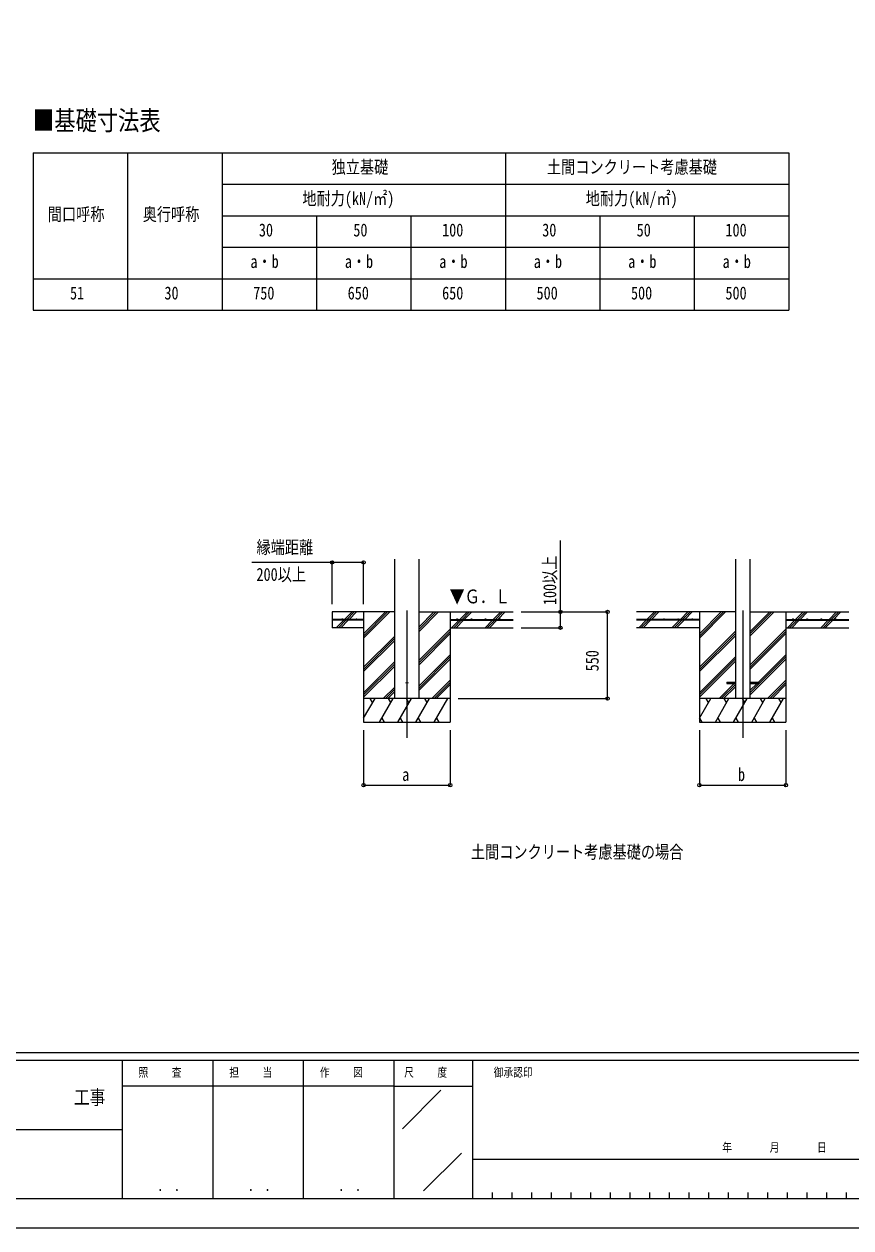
# Model space of a CAD drawing. Units: millimetres, scale not verified. Extents: x -10512 to 10512, y -7425 to 7425.
# Drawn here: x 2614 to 7867, y -7425 to 222 of the extents above; entities that cross this region are included whole.
import ezdxf
from ezdxf.enums import TextEntityAlignment as Align

# ---------------------------------------------------------------- set-up
doc = ezdxf.new("R2010")
doc.units = ezdxf.units.MM
doc.header["$LTSCALE"] = 40
doc.layers.add('0-1_TABLE1', color=7, linetype='Continuous', lineweight=18)
for name, color, linetype in [('0-2_USER1', 3, 'Continuous'), ('0-4_YKK_12', 2, 'Continuous'), ('0-5_YKK_13', 4, 'Continuous'), ('0-6_YKK_A1', 4, 'Continuous'), ('0-7_YKK_D', 6, 'Continuous'), ('0-8_YKK_ZWAK', 7, 'Continuous')]:
    doc.layers.add(name, color=color, linetype=linetype)
doc.styles.add('ＭＳ ゴシック', font='')
doc.styles.get('ＭＳ ゴシック').set_extended_font_data('MS Gothic')

msp = doc.modelspace()

# ---------------------------------------------------------------- linework, layer by layer
at = {"layer": '0-1_TABLE1'}
for p, q in [((2671.73, -595.78), (7471.73, -595.78)), ((2671.73, -595.78), (2671.73, -1595.78)), ((3271.73, -595.78), (3271.73, -1595.78)), ((3871.73, -595.78), (3871.73, -1595.78)), ((5671.73, -595.78), (5671.73, -1595.78)), ((3871.73, -795.78), (7471.73, -795.78)), ((3871.73, -995.78), (7471.73, -995.78)), ((4471.73, -995.78), (4471.73, -1595.78)), ((5071.73, -995.78), (5071.73, -1595.78)), ((6271.73, -995.78), (6271.73, -1595.78)), ((6871.73, -995.78), (6871.73, -1595.78)), ((3871.73, -1195.78), (7471.73, -1195.78)), ((2671.73, -1395.78), (7471.73, -1395.78)), ((2671.73, -1595.78), (7471.73, -1595.78))]:
    msp.add_line(p, q, dxfattribs=at)
msp.add_lwpolyline([(7471.73, -595.78), (7471.73, -995.78), (7471.73, -1595.78)], dxfattribs=at)
at = {"layer": '0-4_YKK_12'}
for p, q in [((5045.98, -3503.3), (5045.98, -4312.5)), ((7179.2, -3503.3), (7179.2, -4312.5))]:
    msp.add_line(p, q, dxfattribs=at)
at = {"layer": '0-5_YKK_13'}
for p, q in [((7079.2, -3958), (7079.2, -3967)), ((7079.2, -3958), (7132.7, -3958)), ((7079.2, -3967), (7132.7, -3967)), ((7225.7, -3958), (7279.2, -3958)), ((7225.7, -3967), (7279.2, -3967)), ((7279.2, -3958), (7279.2, -3967))]:
    msp.add_line(p, q, dxfattribs=at)
msp.add_circle((5045.98, -3962.5), 5, dxfattribs=at)
at = {"layer": '0-6_YKK_A1'}
for p, q in [((4968.98, -4062.5), (4968.98, -3177.15)), ((5122.98, -4062.5), (5122.98, -3177.15)), ((7132.7, -3176.15), (7132.7, -4062.5)), ((7225.7, -3176.15), (7225.7, -4062.5)), ((4649.94, -3560), (4697.44, -3512.5)), ((4664.09, -3560), (4711.59, -3512.5)), ((4678.23, -3560), (4725.73, -3512.5)), ((4770.98, -3512.5), (4770.98, -4212.5)), ((4770.98, -3679.39), (4937.86, -3512.5)), ((4770.98, -3665.24), (4923.72, -3512.5)), ((4770.98, -3651.1), (4909.58, -3512.5)), ((5122.98, -3635.75), (5246.23, -3512.5)), ((5122.98, -3621.61), (5232.09, -3512.5)), ((5122.98, -3607.47), (5217.94, -3512.5)), ((5122.98, -3512.5), (5720.98, -3512.5)), ((5320.98, -3512.5), (5320.98, -4212.5)), ((5382.58, -3560), (5430.08, -3512.5)), ((5396.72, -3560), (5444.22, -3512.5)), ((5410.86, -3560), (5458.36, -3512.5)), ((5594.71, -3560), (5642.21, -3512.5)), ((5608.85, -3560), (5656.35, -3512.5)), ((5622.99, -3560), (5670.49, -3512.5)), ((7132.7, -3512.5), (6504.2, -3512.5)), ((6571.04, -3560), (6618.54, -3512.5)), ((6590.04, -3555.15), (6632.68, -3512.5)), ((6599.32, -3560), (6646.82, -3512.5)), ((6783.17, -3560), (6830.67, -3512.5)), ((6797.31, -3560), (6844.81, -3512.5)), ((6811.45, -3560), (6858.95, -3512.5)), ((6904.2, -3512.5), (6904.2, -4212.5)), ((6904.2, -3679.39), (7071.09, -3512.5)), ((6904.2, -3665.24), (7056.94, -3512.5)), ((6904.2, -3651.1), (7042.8, -3512.5)), ((7225.7, -3666.25), (7379.45, -3512.5)), ((7225.7, -3652.11), (7365.31, -3512.5)), ((7225.7, -3637.97), (7351.17, -3512.5)), ((7225.7, -3512.5), (7854.2, -3512.5)), ((7454.2, -3512.5), (7454.2, -4212.5)), ((7515.8, -3560), (7563.3, -3512.5)), ((7529.94, -3560), (7577.44, -3512.5)), ((7544.09, -3560), (7591.59, -3512.5)), ((7727.93, -3560), (7775.43, -3512.5)), ((7742.08, -3560), (7789.58, -3512.5)), ((7756.22, -3560), (7803.72, -3512.5)), ((4770.98, -3560), (4570.98, -3560)), ((4770.98, -3565), (4570.98, -3565)), ((4598.85, -3611.1), (4644.94, -3565)), ((4611.59, -3612.5), (4659.09, -3565)), ((4625.73, -3612.5), (4673.23, -3565)), ((4770.98, -3560), (4770.98, -3565)), ((5320.98, -3560), (5720.98, -3560)), ((5320.98, -3560), (5320.98, -3565)), ((5320.98, -3565), (5720.98, -3565)), ((5330.08, -3612.5), (5377.58, -3565)), ((5344.22, -3612.5), (5391.72, -3565)), ((5358.36, -3612.5), (5405.86, -3565)), ((5542.21, -3612.5), (5589.71, -3565)), ((5556.35, -3612.5), (5603.85, -3565)), ((5570.49, -3612.5), (5617.99, -3565)), ((6904.2, -3560), (6504.2, -3560)), ((6904.2, -3565), (6504.2, -3565)), ((6518.54, -3612.5), (6566.04, -3565)), ((6532.68, -3612.5), (6580.18, -3565)), ((6546.82, -3612.5), (6594.32, -3565)), ((6585.18, -3560), (6586.85, -3558.34)), ((6732.07, -3611.1), (6778.17, -3565)), ((6744.81, -3612.5), (6792.31, -3565)), ((6758.95, -3612.5), (6806.45, -3565)), ((6904.2, -3560), (6904.2, -3565)), ((7454.2, -3560), (7854.2, -3560)), ((7454.2, -3560), (7454.2, -3565)), ((7454.2, -3565), (7854.2, -3565)), ((7463.3, -3612.5), (7510.8, -3565)), ((7477.44, -3612.5), (7524.94, -3565)), ((7491.59, -3612.5), (7539.09, -3565)), ((7675.43, -3612.5), (7722.93, -3565)), ((7689.58, -3612.5), (7737.08, -3565)), ((7703.72, -3612.5), (7751.22, -3565)), ((4770.98, -3612.5), (4570.98, -3612.5)), ((4770.98, -3863.23), (4968.98, -3665.23)), ((5122.98, -3819.6), (5320.98, -3621.6)), ((5122.98, -3833.74), (5320.98, -3635.74)), ((5122.98, -3847.88), (5320.98, -3649.89)), ((5320.98, -3612.5), (5720.98, -3612.5)), ((6904.2, -3612.5), (6504.2, -3612.5)), ((6904.2, -3863.23), (7132.7, -3634.73)), ((6904.2, -3877.37), (7132.7, -3648.88)), ((6904.2, -3891.52), (7132.7, -3663.02)), ((7225.7, -3850.1), (7454.2, -3621.6)), ((7225.7, -3864.24), (7454.2, -3635.74)), ((7225.7, -3878.38), (7454.2, -3649.89)), ((7454.2, -3612.5), (7854.2, -3612.5)), ((4770.98, -3877.37), (4968.98, -3679.38)), ((4770.98, -3891.52), (4968.98, -3693.52)), ((5122.98, -3981.73), (5320.98, -3783.73)), ((5122.98, -3995.87), (5320.98, -3797.87)), ((5122.98, -4010.01), (5320.98, -3812.02)), ((6904.2, -4025.36), (7132.7, -3796.86)), ((6904.2, -4039.51), (7132.7, -3811.01)), ((7225.7, -4026.37), (7454.2, -3797.87)), ((7225.7, -4040.51), (7454.2, -3812.02)), ((7279.2, -3958.73), (7454.2, -3783.73)), ((4770.98, -4025.36), (4968.98, -3827.36)), ((4770.98, -4039.51), (4968.98, -3841.51)), ((4770.98, -4053.65), (4968.98, -3855.65)), ((6904.2, -4053.65), (7132.7, -3825.15)), ((5204.34, -4062.5), (5320.98, -3945.86)), ((5218.48, -4062.5), (5320.98, -3960.01)), ((5232.62, -4062.5), (5320.98, -3974.15)), ((7029.19, -4062.5), (7124.7, -3967)), ((7043.34, -4062.5), (7132.7, -3973.14)), ((7225.7, -4012.23), (7270.93, -3967)), ((7337.56, -4062.5), (7454.2, -3945.86)), ((7351.7, -4062.5), (7454.2, -3960.01)), ((7365.85, -4062.5), (7454.2, -3974.15)), ((4895.97, -4062.5), (4968.98, -3989.5)), ((4910.11, -4062.5), (4968.98, -4003.64)), ((4924.26, -4062.5), (4968.98, -4017.78)), ((7057.48, -4062.5), (7132.7, -3987.28)), ((5320.98, -4062.5), (4770.98, -4062.5)), ((4770.98, -4187.95), (4843.41, -4062.5)), ((4828.41, -4088.49), (4813.41, -4062.5)), ((4872.28, -4212.5), (4958.88, -4062.5)), ((4943.88, -4088.49), (4928.88, -4062.5)), ((4987.75, -4212.5), (5074.35, -4062.5)), ((5059.35, -4088.49), (5044.35, -4062.5)), ((5103.22, -4212.5), (5189.82, -4062.5)), ((5174.82, -4088.49), (5159.82, -4062.5)), ((5218.69, -4212.5), (5305.29, -4062.5)), ((5275.29, -4062.5), (5275.29, -4062.5)), ((7454.2, -4062.5), (6904.2, -4062.5)), ((6904.2, -4187.95), (6976.63, -4062.5)), ((6961.63, -4088.49), (6946.63, -4062.5)), ((7005.5, -4212.5), (7092.1, -4062.5)), ((7077.1, -4088.49), (7062.1, -4062.5)), ((7120.97, -4212.5), (7207.57, -4062.5)), ((7192.57, -4088.49), (7177.57, -4062.5)), ((7236.44, -4212.5), (7323.04, -4062.5)), ((7308.04, -4088.49), (7293.04, -4062.5)), ((7351.91, -4212.5), (7438.51, -4062.5)), ((7423.51, -4088.49), (7408.51, -4062.5)), ((4887.27, -4186.52), (4902.27, -4212.5)), ((5002.74, -4186.53), (5017.74, -4212.5)), ((5118.22, -4186.52), (5133.21, -4212.5)), ((5233.68, -4186.53), (5248.68, -4212.5)), ((6905.03, -4186.52), (6920.03, -4212.5)), ((7020.5, -4186.52), (7035.5, -4212.5)), ((7135.97, -4186.53), (7150.97, -4212.5)), ((7251.44, -4186.52), (7266.44, -4212.5)), ((7366.91, -4186.53), (7381.91, -4212.5)), ((4770.98, -4212.5), (5320.98, -4212.5)), ((6904.2, -4212.5), (7454.2, -4212.5))]:
    msp.add_line(p, q, dxfattribs=at)
msp.add_lwpolyline([(4968.98, -3512.5), (4570.98, -3512.5), (4570.98, -3612.5)], dxfattribs=at)
for centre in [(4635.98, -3557.5), (4725.98, -3557.5), (5365.98, -3557.5), (5455.98, -3557.5), (5545.98, -3557.5), (5635.98, -3557.5), (6589.2, -3557.5), (6679.2, -3557.5), (6769.2, -3557.5), (6859.2, -3557.5), (7499.2, -3557.5), (7589.2, -3557.5), (7679.2, -3557.5), (7769.2, -3557.5)]:
    msp.add_circle(centre, 2.5, dxfattribs=at)
at = {"layer": '0-7_YKK_D'}
for p, q in [((4570.98, -3462.5), (4570.98, -3196.25)), ((4770.98, -3462.5), (4770.98, -3196.25)), ((5770.98, -3512.5), (6321.98, -3512.5)), ((5770.98, -3512.5), (6021.98, -3512.5)), ((6320.98, -4062.5), (6320.98, -3512.5)), ((5770.98, -3612.5), (6021.98, -3612.5)), ((5370.98, -4062.5), (6321.98, -4062.5)), ((4770.98, -4262.5), (4770.98, -4613.5)), ((5320.98, -4262.5), (5320.98, -4613.5)), ((6904.2, -4262.5), (6904.2, -4613.5)), ((7454.2, -4262.5), (7454.2, -4613.5)), ((4770.98, -4612.5), (5320.98, -4612.5)), ((6904.2, -4612.5), (7454.2, -4612.5))]:
    msp.add_line(p, q, dxfattribs=at)
for points in [[(6020.98, -3612.5), (6020.98, -3512.5), (6020.98, -3059.2)], [(4770.98, -3197.25), (4570.98, -3197.25), (4060.48, -3197.25)]]:
    msp.add_lwpolyline(points, dxfattribs=at)
for centre in [(4570.98, -3197.25), (4770.98, -3197.25), (6020.98, -3512.5), (6320.98, -3512.5), (6020.98, -3612.5), (6320.98, -4062.5), (4770.98, -4612.5), (5320.98, -4612.5), (6904.2, -4612.5), (7454.2, -4612.5)]:
    msp.add_circle(centre, 10.62, dxfattribs=at)
at = {"layer": '0-8_YKK_ZWAK'}
for p, q in [((9737.55, -6312.5), (-9762.45, -6312.5)), ((3237.55, -6362.5), (-12.45, -6362.5)), ((3812.55, -6362.5), (3812.55, -7237.5)), ((4387.55, -6362.5), (4387.55, -7237.5)), ((4962.55, -6362.5), (4962.55, -7237.5)), ((5462.55, -6362.5), (4962.55, -6362.5)), ((8043.8, -6362.5), (5462.55, -6362.5)), ((5462.55, -6362.5), (5462.55, -7237.5)), ((4962.55, -6525), (3237.55, -6525)), ((4962.55, -6525), (5462.55, -6525)), ((5017.76, -6795.73), (5262.59, -6550.9)), ((-12.45, -6800), (3237.55, -6800)), ((5151.68, -7189.97), (5392.23, -6949.42)), ((5462.55, -6987.5), (8043.8, -6987.5)), ((-12.45, -7237.5), (3237.55, -7237.5)), ((3237.55, -7237.5), (4962.55, -7237.5)), ((4962.55, -7237.5), (5462.55, -7237.5)), ((5462.55, -7237.5), (8043.8, -7237.5)), ((5587.55, -7200), (5587.55, -7237.5)), ((5712.55, -7200), (5712.55, -7237.5)), ((5837.55, -7200), (5837.55, -7237.5)), ((5962.55, -7200), (5962.55, -7237.5)), ((6087.55, -7200), (6087.55, -7237.5)), ((6212.55, -7200), (6212.55, -7237.5)), ((6337.55, -7200), (6337.55, -7237.5)), ((6462.55, -7200), (6462.55, -7237.5)), ((6587.55, -7200), (6587.55, -7237.5)), ((6712.55, -7200), (6712.55, -7237.5)), ((6837.55, -7200), (6837.55, -7237.5)), ((6962.55, -7200), (6962.55, -7237.5)), ((7087.55, -7200), (7087.55, -7237.5)), ((7212.55, -7200), (7212.55, -7237.5)), ((7337.55, -7200), (7337.55, -7237.5)), ((7462.55, -7200), (7462.55, -7237.5)), ((7587.55, -7200), (7587.55, -7237.5)), ((7712.55, -7200), (7712.55, -7237.5)), ((7837.55, -7200), (7837.55, -7237.5))]:
    msp.add_line(p, q, dxfattribs=at)
msp.add_lwpolyline([(-10512.5, -7425), (10512.5, -7425), (10512.5, 7425), (-10512.5, 7425)], close=True, dxfattribs=at)
msp.add_lwpolyline([(4962.55, -6362.5), (3237.55, -6362.5), (3237.55, -7237.5)], dxfattribs=at)

# ---------------------------------------------------------------- texts
at = {"layer": '0-1_TABLE1', "style": 'ＭＳ ゴシック', "width": 0.8}
for s, p in [('独立基礎', (4567.73, -752.03)), ('土間コンクリート考慮基礎', (5935.73, -752.03)), ('地耐力(kN/㎡)', (4381.73, -952.03)), ('地耐力(kN/㎡)', (6181.73, -952.03)), ('間口呼称', (2764.73, -1052.03)), ('奥行呼称', (3367.73, -1052.03)), ('30', (4105.73, -1152.03)), ('50', (4705.73, -1152.03)), ('100', (5269.73, -1152.03)), ('30', (5905.73, -1152.03)), ('50', (6505.73, -1152.03)), ('100', (7069.73, -1152.03)), ('a・b', (4051.73, -1352.03)), ('a・b', (4651.73, -1352.03)), ('a・b', (5251.73, -1352.03)), ('a・b', (5851.73, -1352.03)), ('a・b', (6451.73, -1352.03)), ('a・b', (7051.73, -1352.03)), ('51', (2905.73, -1552.03)), ('30', (3505.73, -1552.03)), ('750', (4069.73, -1552.03)), ('650', (4669.73, -1552.03)), ('650', (5269.73, -1552.03)), ('500', (5869.73, -1552.03)), ('500', (6469.73, -1552.03)), ('500', (7069.73, -1552.03))]:
    msp.add_text(s, height=82.48, dxfattribs=at).set_placement(p, align=Align.BOTTOM_LEFT)
at = {"layer": '0-2_USER1', "style": 'ＭＳ ゴシック', "width": 0.8}
for s, height, p in [('■基礎寸法表', 123.8, (2670.67, -489.36)), ('土間コンクリート考慮基礎の場合', 82.48, (5452.5, -5102.5))]:
    msp.add_text(s, height=height, dxfattribs=at).set_placement(p, align=Align.BOTTOM_LEFT)
at = {"layer": '0-6_YKK_A1', "style": 'ＭＳ ゴシック', "width": 0.8}
msp.add_text('▼Ｇ．Ｌ', height=87.98, dxfattribs=at).set_placement((5317.11, -3484.05), align=Align.BOTTOM_LEFT)
at = {"layer": '0-7_YKK_D', "style": 'ＭＳ ゴシック', "width": 0.8}
for s, p in [('縁端距離', (4090.48, -3167.25)), ('200以上', (4090.48, -3339.75)), ('b', (7149.2, -4610.84)), ('a', (5015.98, -4610.84))]:
    msp.add_text(s, height=82.48, dxfattribs=at).set_placement(p, align=Align.BOTTOM_LEFT)
for s, p in [('100以上', (6019.58, -3468.6)), ('550', (6288.98, -3889.5))]:
    msp.add_text(s, height=82.48, rotation=90, dxfattribs=at).set_placement(p, align=Align.BOTTOM_LEFT)
at = {"layer": '0-8_YKK_ZWAK', "style": 'ＭＳ ゴシック', "width": 0.8}
for s, height, p in [('照     査', 54.99, (3341.05, -6481.25)), ('担     当', 54.99, (3918.05, -6481.25)), ('作     図', 54.99, (4493.05, -6481.25)), ('尺     度', 54.99, (5028.55, -6481.25)), ('御承認印', 54.99, (5597.85, -6481.25)), ('工事', 91.64, (2930.83, -6668.66)), ('年        月        日', 54.99, (7049.77, -6958.04)), ('． ．', 64.79, (3462.5, -7210.88)), ('． ．', 64.79, (4037.5, -7210.88)), ('． ．', 64.79, (4612.5, -7210.88))]:
    msp.add_text(s, height=height, dxfattribs=at).set_placement(p, align=Align.BOTTOM_LEFT)

doc.saveas('drawing.dxf')
